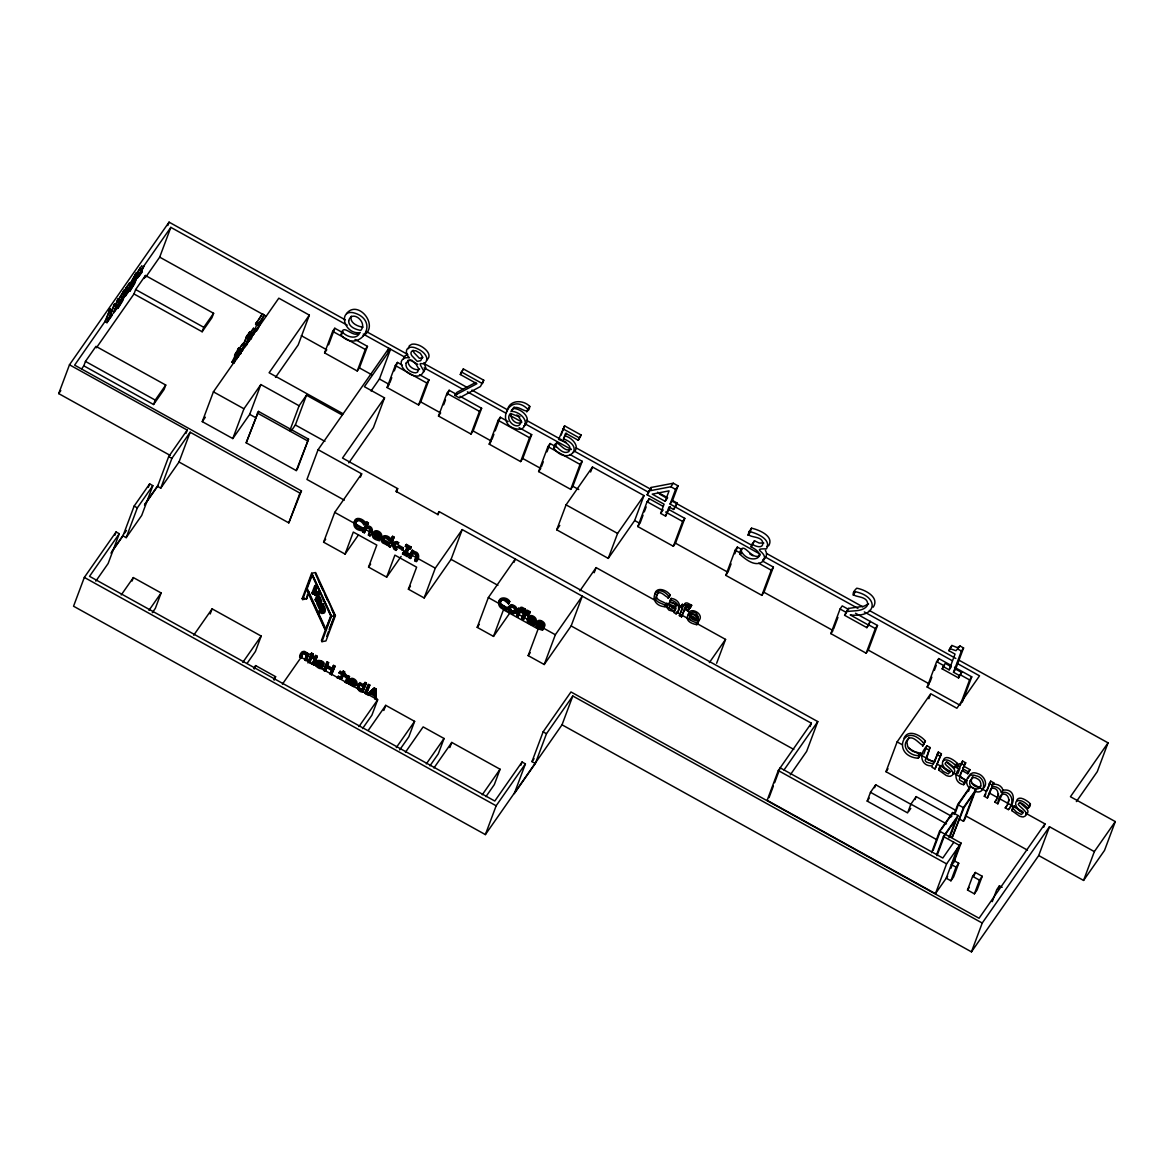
<?xml version="1.0" encoding="UTF-8"?>
<svg xmlns="http://www.w3.org/2000/svg" width="1174" height="1174" viewBox="0 0 1174 1174"><rect width="100%" height="100%" fill="white"/><g stroke="black" fill="none" stroke-linecap="round" stroke-linejoin="round"><path stroke-width="1.5" d="M307.837 662.87L310.861 655.063L313.707 656.648L312.71 658.438L311.227 657.616L311.932 656.618L313.399 657.44M536.518 623.643C536.621 616.35 548.83 622.822 543.679 627.562L537.472 624.128L537.413 625.727A2.862 1.82 34.9 0 0 538.411 627.18L542.946 628.956L542.52 630.1C526.921 627.18 543.547 613.65 543.679 627.562M688.213 615.396C688.36 604.904 705.897 614.207 698.501 621.031L689.593 616.086C687.069 622.132 698.281 621.207 696.842 624.685C674.404 620.474 698.31 601.015 698.501 621.031M511.248 413.967C509.824 419.309 516.765 425.502 521.549 422.214M315.087 593.75L314.749 585.65L316.114 585.415L316.466 593.516L315.087 593.75L319.02 591.711L319.812 593.457L317.083 600.736L315.718 600.971L315.146 599.723L317.494 593.442L314.764 595.277L314.896 587.822L312.548 594.103L313.928 593.868L315.102 590.727M141.893 265.662L136.345 274.261M249.49 340.724L251.295 335.515L255.727 328.353M408.273 360.007C406.894 365.437 412.984 369.781 417.841 369.766L419.646 369.076M670.222 605.138L672.086 608.044L675.886 608.866L674.786 610.451L672.951 610.348L669.312 608.22L669.488 606.18L671.733 606.195L675.725 607.956L674.786 610.451M943.294 760.635C944.953 753.649 954.594 760.312 957.206 763.305L954.579 767.811L957.206 763.305M1016.493 801.226C1018.151 794.24 1027.793 800.917 1030.405 803.911C1028.6 813.949 1024.388 801.475 1018.959 803.016L1018.284 804.454C1020.602 807.8 1031.506 814.14 1023.39 816.913A8.115 5.151 34.9 0 1 1019.326 816.003L1011.856 810.632C1013.69 800.639 1017.726 812.276 1022.965 812.232M379.261 536.415L377.676 533.407L374.462 533.744L379.261 536.415L380.038 535.3L375.24 532.629L374.462 533.744M533.877 621.163L532.321 618.199L529.151 618.537L533.877 621.163L534.772 619.256L533.627 617.451M542.505 625.947L540.95 622.998L537.78 623.321L542.505 625.947L543.283 624.847L538.543 622.22L537.78 623.321M696.828 618.713C697.811 615.484 693.408 612.857 690.723 614.119L690.019 614.941L696.828 618.713L697.928 617.128L691.119 613.356L690.019 614.941M408.391 348.722L409.359 345.758L411.604 344.349A11.05 7.015 34.9 0 1 416.917 344.584C422.875 345.904 434.101 354.636 426.426 360.242M252.645 330.261L250.311 333.152M510.308 607.413L511.336 610.818L514.652 611.082M403.342 359.244L404.722 356.118L406.439 355.062M318.873 601.631L319.666 604.742M308.542 661.402L310.318 656.53M373.215 533.304C374.609 526.935 385.321 533.656 380.449 538.059L374.154 534.566L374.095 536.18A2.906 1.849 34.9 0 0 375.108 537.663L379.716 539.468L379.275 540.627C363.441 537.663 380.317 523.927 380.449 538.059M527.904 618.096C529.298 611.83 539.849 618.449 535.036 622.778L528.843 619.344L528.784 620.929A2.862 1.82 34.9 0 0 529.782 622.396L534.317 624.172L533.891 625.316C518.292 622.396 534.918 608.851 535.036 622.778M351.305 316.144C349.162 322.777 357.747 326.548 363.001 327.194M354.313 521.828C355.34 515.929 362.781 518.791 365.158 522.195L363.735 524.587L365.158 522.195M654.769 594.337C656.207 585.973 666.759 590.023 670.105 594.836C668.725 603.715 660.258 585.973 656.427 595.717C652.465 603.876 666.729 602.996 665.13 606.782C645.891 605.314 655.004 579.897 669.004 596.421L668.285 598.344M968.183 778.23L970.238 774.106L972.747 772.903A8.482 5.386 34.9 0 1 977.604 773.578C984.091 775.207 989.066 784.804 982.315 789.148M357.542 685.073L359.89 682.578L363.999 685.249L361.783 690.312L359.376 689.329A2.216 1.409 34.9 0 1 358.408 688.213L359.435 684.941A1.673 1.057 34.9 0 1 360.594 684.985L363.001 687.054M242.754 344.642L242.871 343.454L238.381 350.278M115.507 304.756L118.28 298.622L120.276 299.737L114.289 311.506L116.52 305.123L114.524 304.007L111.119 312.489M241.8 346.007L241.903 345.097L239.922 347.812M253.569 329.131L253.701 327.913L250.458 332.33M507.168 411.692C508.195 399.791 522.782 399.131 529.782 406.38C528.388 419.206 515.929 399.6 511.233 411.34C518.923 411.208 530.208 420.556 523.076 427.952A11.285 7.161 34.9 0 1 518.292 429.185C493.814 426.646 508.68 390.604 527.801 409.212L526.774 411.971M309.29 662.987L311.227 657.616M130.519 283.55L134.863 275.567M129.345 283.991L129.654 282.699L125.383 289.186L127.394 290.301L130.519 285.796L125.119 296.45L129.228 290.8L131.664 283.815L127.394 290.301M117.503 302.07L117.811 301.19M129.507 284.871L136.448 272.603L138.459 273.718L134.364 284.181L129.786 291.299L134.731 282.406C127.687 294.175 134.863 276.55 138.459 273.718M112.366 309.789L114.524 304.007M170.069 455.351L58.7 393.598L69.471 364.791L169.071 222.15L345.332 319.886M83.809 365.818L85.453 361.401L95.975 346.359L165.739 385.043L164.096 389.46L153.574 404.516L83.809 365.818L81.769 368.739M112.161 314.632L108.536 319.812L112.19 310.039L110.195 308.923L104.956 321.559L106.966 322.674L111.662 315.953L112.161 314.632L110.151 313.517M106.526 318.712L110.195 308.923M106.966 322.674L112.19 310.039M115.786 305.284L118.28 298.622M116.52 305.123L113.13 313.605L117.165 308.072L120.276 299.737M123.329 292.752L124.429 289.802L126.44 290.917L122.36 301.38L117.767 308.513L122.712 299.605C115.683 311.374 122.844 293.749 126.44 290.917M123.153 298.445L124.855 293.882L120.511 302.422L123.153 298.445L121.142 297.33M134.79 277.035L136.448 272.603M135.157 281.246L136.874 276.682L132.53 285.223L135.157 281.246L133.161 280.131M133.997 293.955L135.641 289.538L145.444 275.494L213.609 313.297L211.951 317.714L202.148 331.743L133.997 293.955L96.415 347.783M144.343 278.443L145.444 275.494M167.809 225.54L169.071 222.15M145.781 277.064L159.693 257.15L170.832 227.36L347.196 325.169M95.828 581.13L108.14 563.505L119.278 533.715L116.079 531.939L84.323 577.417L73.551 606.224L485.376 834.597L562.023 724.813L572.795 696.006L982.227 923.043L971.456 951.85L562.023 724.813M153.574 404.516L155.232 400.099L165.739 385.043M114.803 535.329L116.079 531.939M122.991 535.872L134.13 506.097L149.641 483.879L152.84 485.654L141.702 515.445L126.19 537.648L122.991 535.872L110.958 553.115M202.148 331.743L203.806 327.326L213.609 313.297M126.19 537.648L137.329 507.872L152.84 485.654M148.364 487.269L149.641 483.879M144.519 505.055L157.565 486.374L168.689 456.583L187.209 430.08L69.471 364.791M157.565 486.374L160.765 488.149L171.903 458.359L190.159 432.223L299.942 493.095L288.804 522.885L179.02 461.998L190.159 432.223M185.947 433.47L187.209 430.08M132.075 580.998L133.352 577.579L161.117 592.958L155.35 608.352L152.327 612.696M289.831 430.594L299.106 405.778L260.848 384.558L249.71 414.349L232.804 438.562L202.266 421.627L213.404 391.837L278.81 298.181L309.349 315.116L298.211 344.892L275.508 377.397M232.026 362.238L236.414 352.787L234.595 355.384L236.532 356.47L238.351 353.858L233.978 363.324L232.026 362.238L234.184 359.097M234.595 355.384L238.689 347.93L240.626 349.001L236.488 359.538M238.689 347.93L238.073 350.41M237.603 352.141L239.276 353.961L243.341 348.12L238.117 357.19M236.532 356.47L240.626 349.001M239.276 353.961L244.808 344.54L242.46 350.777M243.209 344.789L247.186 335.353L249.137 336.439L245.542 346.051M243.59 344.98L247.186 335.353M247.919 335.162L249.563 332.139L251.515 333.225L250.987 334.619L249.857 336.234L247.919 335.162L249.563 332.139M244.544 347.46L249.137 336.439M246.408 345.538L250.414 336.072L248.477 335.001L247.479 336.41M249.857 336.234L251.515 333.225M248.007 342.514L250.414 336.072M256.622 330.921L260.158 321.456L257.532 325.227L255.58 324.156L262.36 313.854L264.311 314.925L257.664 329.424M256.446 325.11L253.877 334.135M257.532 325.227L264.311 314.925M262.36 313.854L259.263 318.888M232.804 438.562L243.943 408.772L260.848 384.558M246.188 442.818L258.456 411.399L308.527 439.164L297.404 468.954L296.259 470.583L246.188 442.818L258.456 411.399M210.19 613.987L212.112 608.851L261.186 636.073L255.433 651.453L247.244 663.163M291.666 430.271L295.364 424.988L306.487 395.198L342.265 415.038M355.018 339.462L367.462 346.359L359.42 367.902L357.248 370.999L324.596 352.89L332.653 331.347L334.81 328.25L342.588 332.565M328.617 344.818L334.81 328.25M342.221 332.022C346.565 336.689 356.47 340.372 359.86 332.726C342.045 334.517 337.202 304.374 358.496 314.588C379.187 325.286 357.131 353.139 341.047 335.148C342.896 321.06 352.655 339.741 359.89 332.477M296.259 470.583L308.527 439.164M107.773 317.523L74.622 365.143L301.454 490.923L288.804 522.885M387.64 351.598L388.887 348.282L318.095 449.671L306.957 479.447L344.305 500.153M357.248 370.999L365.305 349.456L367.462 346.359M254.376 669.019L255.653 665.599L275.597 676.664L274.32 680.084M371.057 390.986L379.422 378.997L390.56 349.221L364.395 386.701L384.529 397.869L373.405 427.644L348.81 462.879M302.628 599.576L302.158 598.579L311.638 573.235L315.63 572.545L335.412 615.616L325.946 640.96L321.955 641.65L321.441 640.52L325.271 630.247L306.458 589.304L302.628 599.576L306.605 598.887L309.173 592.034M358.51 534.845L345.068 554.084L323.598 542.183L334.737 512.392L361.665 473.826L318.095 449.671M325.55 629.734L306.619 588.541L311.785 574.702L330.716 615.91L325.55 629.734L331.303 615.807L312.372 574.6L307.192 588.438L326.123 629.631M307.412 594.514L306.605 598.887M419.514 374.667L428.98 379.906L420.747 401.919L418.59 405.001L387.068 387.523L395.3 365.525L397.458 362.428L402.183 365.055M389.871 382.739L391.764 377.661M394.303 370.896L397.458 362.428M312.548 594.103L312.02 592.929L314.749 585.65M360.433 477.143L361.665 473.826M315.718 600.971L318.433 593.692L317.64 591.96M318.227 598.447L319.959 597.273L321.735 601.088L320.267 607.662L318.888 607.897L317.053 604.126A2.73 1.071 80.2 0 1 316.731 602.585L316.701 602.071A3.082 1.218 80.2 0 1 316.907 600.706L318.095 600.398L319.695 603.113L318.227 598.447L319.959 597.273M302.936 653.625L301.014 657.866L299.649 657.102L302.305 652.186L306.575 654.843L307.5 653.199L308.879 653.962L306.047 660.654L304.682 659.891L306.972 654.652L306.091 653.566A2.7 1.717 34.9 0 0 304.638 652.553M318.858 605.373L319.416 603.847L317.67 601.572L318.022 604.639L320.223 605.138M299.649 657.102C299.649 652.186 304.609 648.782 307.265 653.83M318.888 607.897L320.546 602.526L318.58 597.522M321.074 602.878L321.03 600.692M301.014 657.866L302.554 653.918L303.934 653.551A2.7 1.717 34.9 0 1 305.387 654.564L306.267 655.65M321.955 611.346L321.676 610.231L320.825 612.52L319.445 612.755L318.902 611.581L321.705 604.096L323.07 603.847L323.613 605.036L322.028 605.843L321.705 604.096M319.445 612.755L320.297 610.465C321.823 618.801 326.548 607.956 322.028 605.843M321.735 606.62C325.242 608.205 321.441 616.189 320.575 609.717L321.735 606.62L323.114 606.386L324.2 607.633M320.84 609.834L323.07 603.847M323.408 612.241L321.955 609.482L323.114 606.386M306.575 654.843L307.5 653.199M304.682 659.891L306.972 654.652M345.068 554.084L353.301 532.071L376.795 545.088L368.563 567.115L386.657 577.153L401.126 556.417M306.047 660.654L308.879 653.962M310.508 655.107L311.58 653.111L313.135 653.977L312.768 654.975L312.064 655.972L310.508 655.107L311.58 653.111M311.932 656.618L310.024 662.576M312.064 655.972L313.135 653.977M312.71 658.438L313.707 656.648M364.366 523.311C354.489 511.644 348.047 529.591 361.636 530.619L362.913 528.168C358.906 528.814 353.756 524.132 357.101 520.39M312.269 664.102L315.102 657.411L316.466 658.174L314.339 663.853L313.634 664.866L312.269 664.102L315.102 657.411M314.661 657.411L315.733 655.415L317.288 656.281L316.921 657.279L316.217 658.276L314.661 657.411L315.733 655.415M361.636 530.619L362.913 528.168M321.955 641.65L331.435 616.306L311.638 573.235M362.81 531.969L366.89 522.019L368.416 522.87L366.435 527.17C371.38 526.51 373.464 532.497 369.942 535.916L368.416 535.065L370.001 530.619L369.252 528.931A3.008 1.908 34.9 0 0 367.491 528.183L366.097 528.08L364.336 532.805L362.81 531.969L366.89 522.019M313.634 664.866L316.466 658.174M316.217 658.276L317.288 656.281M366.435 527.17L368.416 522.87M322.424 665.027L321.72 666.025C304.991 658.027 331.728 658.79 321.955 667.316M364.336 532.805L366.875 526.965L368.269 527.067M316.085 662.899C324.42 654.813 326.064 676.459 315.336 665.379L316.51 663.383L320.15 666.069A2.612 1.658 34.9 0 0 321.559 666.025L322.204 665.467M315.336 665.379L316.422 663.339M326.71 636.411L328.617 631.274M331.464 608.851L334.517 615.499L329.263 629.572L334.928 615.44L315.41 573.91M370.544 530.355L368.416 535.065M418.59 405.001L426.808 383.003L428.98 379.906M326.695 667.727L325.066 671.19L323.628 670.398L327.15 661.813L328.603 662.62L326.783 666.583L331.787 669.356L333.592 665.379L335.03 666.186L331.508 674.771L330.055 673.964L331.45 670.251L326.445 667.478L327.15 666.48L332.139 669.253M323.628 670.398L327.15 661.813M325.066 671.19L326.445 667.478M326.783 666.583L328.603 662.62M396.445 491.935L397.692 488.633L342.514 458.036L384.529 397.869M379.628 539.424L380.493 538.352L379.275 540.627M331.787 669.356L333.592 665.379M330.055 673.964L331.684 670.486M331.508 674.771L335.03 666.186M337.716 677.105L340.034 678.19L342.632 672.687L340.122 671.293L339.418 672.291L341.942 673.685L343.248 671.058L344.613 671.807L344.642 674.757L343.718 674.243L341.37 679.144L337.305 677.926C338.053 674.052 342.779 680.289 342.338 673.48M341.649 674.478L339.125 673.084L339.418 672.291M337.305 677.926L338.332 676.063M340.122 671.293L339.125 673.084M389.284 539.042L388.843 540.612L389.386 539.453C387.361 535.975 379.965 535.373 381.33 540.862A4.05 2.568 34.9 0 0 382.768 542.96L387.273 545.103C388.242 542.99 380.42 542.975 383.238 538.822C385.85 534.977 389.357 544.046 390.164 538.338C388.139 534.86 380.743 534.258 382.108 539.747M387.273 545.103C391.324 541.83 379.569 541.669 384.705 537.017M390.839 545.954L390.062 547.069L388.521 546.233L392.6 536.283L394.141 537.134L391.426 543.415L396.02 542.726L397.913 543.782L398.69 542.667L396.797 541.61L392.204 542.3M392.6 536.283L388.521 546.233M342.632 672.687L343.248 671.058M459.959 396.269L481.619 408.273L473.137 430.961L470.979 434.057L438.489 416.036L446.971 393.349L449.128 390.267L456.862 394.552M390.062 547.069L391.793 544.354L394.038 549.285L396.049 550.401L396.827 549.285L393.98 543.254L398.69 542.667M391.426 543.415L394.141 537.134M443.669 404.839L445.489 399.982M447.309 395.124L449.128 390.267M343.013 675.241L343.938 675.754L343.307 674.448L344.613 671.807M343.718 674.243L342.324 677.824L340.959 678.455M344.085 676.121L344.701 675.226L347.093 677.559L348.106 675.725L349.47 676.473L346.653 683.165L345.288 682.402L346.785 678.367L344.158 676.151L344.774 675.109M347.093 677.559L348.106 675.725M483.747 380.215L480.415 386.539L459.401 397.898L454.793 395.359L476.908 383.722L460.296 374.506L463.348 368.915L483.747 380.215L482.485 383.575M345.288 682.402L346.99 678.719M463.348 368.915L460.296 374.506M346.653 683.165L349.47 676.473M398.793 545.294L397.634 547.436L398.793 545.294L403.372 547.832L402.212 549.975L403.372 547.832M386.657 577.153L394.89 555.126L416.623 567.174L408.391 589.201L424.152 597.948L451.08 559.367L462.218 529.591L811.366 723.199L810.119 726.515M348.707 682.622L352.42 685.367A2.612 1.658 34.9 0 0 353.844 685.322L354.709 684.325L349.06 681.184L350.366 679.364L354.93 680.949L356.118 685.029L353.521 686.614L348.326 683.679L349.412 681.624L353.125 684.354A2.612 1.658 34.9 0 0 354.548 684.325L355.179 683.767M407.217 556.593L407.539 555.728L405.984 554.862L408.508 548.141L410.049 549.006L410.827 547.891L409.286 547.025L406.762 553.746L408.317 554.612L407.217 556.593L402.506 553.981L403.621 552L405.162 552.866L404.384 553.981L402.829 553.115M404.384 553.981L406.894 547.245L405.353 546.394L406.453 544.413L411.149 547.025L410.827 547.891M402.506 553.981L403.621 552M406.453 544.413L405.353 546.394M405.162 552.866L407.04 547.818M410.049 549.006L411.149 547.025M409.066 557.621L412.221 550.166L413.747 551.017L412.705 552.837C417.636 552.176 419.734 558.149 416.212 561.568L414.686 560.732L416.271 556.271L415.523 554.583A3.008 1.908 34.9 0 0 413.762 553.834L412.368 553.732L410.607 558.472L409.066 557.621L412.221 550.166M412.705 552.837L413.747 551.017M410.607 558.472L412.558 554.201M364.351 683.415L363.294 686.247C356.588 678.264 354.709 692.102 362.766 692.102L366.42 683.18L365.055 682.417L364.351 683.415L365.73 684.178L362.766 692.102M363.999 685.249L365.055 682.417M364.776 693.218L368.431 684.295L369.81 685.058L366.846 692.983L366.141 693.981L364.776 693.218L365.481 692.22L366.846 692.983M366.068 690.635L367.844 685.88M414.686 560.732L417.049 554.422M366.141 693.981L369.81 685.058M416.212 561.568C420.263 558.325 419.279 551.032 413.483 551.721M437.946 514.946L439.179 511.644L817.794 721.599L806.655 751.375L790.278 774.84M470.979 434.057L479.462 411.37L481.619 408.273M282.406 684.134L301.116 657.337L377.661 699.777L371.909 715.171L362.546 728.57M424.152 597.948L435.29 568.157L462.218 529.591M383.825 710.475L385.747 705.339L414.613 721.35L408.86 736.744L399.688 749.863M519.128 427.674L531.69 434.644L522.768 458.491L520.61 461.587L489.206 444.168L498.128 420.321L500.285 417.225L508.137 421.583M492.009 439.369L493.916 434.263M495.193 430.858L500.285 417.225M520.61 461.587L529.533 437.726L531.69 434.644M509.956 612.843L493.506 636.396L477.202 627.356L488.34 597.581L515.269 559.015L514.036 562.317M569.977 454.529L582.201 461.309L572.868 486.271L570.711 489.367L538.617 471.566L547.95 446.604L550.107 443.508L556.212 446.898M541.39 466.812L543.254 461.822M546.996 451.829L550.107 443.508M405.412 752.285L423.139 726.897L444.051 738.49L438.284 753.869L429.948 765.83M554.935 445.225C558.457 448.512 563.447 454.617 568.759 451.682C573.675 445.313 563.138 441.145 558.589 439.458L564.577 425.839L581.115 435.011L578.254 440.25L565.619 433.25L563.535 438.841C586.677 447.646 566.528 466.005 553.82 448.204C556.227 434.468 563.359 454.411 570.711 448.908M561.113 435.128L564.577 425.839M563.535 438.841L566.514 433.279M449.847 747.559L451.77 742.438L500.08 769.234L494.327 784.614L485.933 796.647M493.506 636.396L503.455 609.805L538.118 629.029L528.168 655.62L544.222 664.513L571.151 625.947L582.289 596.172L555.346 634.738L544.222 664.513M506.801 608.484C503.176 608.939 498.29 605.27 500.608 601.382C503.382 596.597 508.137 605.652 509.002 602.6C499.273 591.109 492.919 608.792 506.317 609.805C510.074 606.136 495.399 605.314 502.399 599.327M506.317 609.805L507.579 607.384M499.669 604.14C496.353 596.759 506.992 596.098 509.765 601.499L508.503 603.935M578.254 440.25L581.115 435.011M518.028 616.981L520.038 611.61L522.474 612.96L522.812 612.094C518.585 611.405 521.095 608.059 523.575 610.994L523.252 611.874L520.801 610.509L518.028 616.981L516.531 616.145L518.526 610.774L517.514 610.216L518.615 608.249L519.627 608.807L518.864 609.908L517.837 609.335M517.514 610.216L518.615 608.249M518.864 609.908L519.891 608.558A2.803 1.776 34.9 0 1 521.461 608.499L524.308 610.025L521.74 619.05L523.252 619.887L526.025 613.415L523.252 619.887M517.793 613.708L519.304 609.673L518.277 609.115M519.627 608.807L520.654 607.457A2.803 1.776 34.9 0 1 522.239 607.398L525.072 608.924L522.474 612.96M522.738 613.107L525.116 611.449A2.803 1.776 34.9 0 1 526.686 611.39L529.533 612.916C529.063 614.178 522.122 611.346 528.021 614.985L527.698 615.866L525.262 614.501M524.074 612.799L525.879 610.348A2.803 1.776 34.9 0 1 527.449 610.289L530.296 611.815L529.166 613.87M521.74 619.05L524.015 613.914M570.711 489.367L580.044 464.405L582.201 461.309M556.725 529.812L566.059 504.849L592.474 467.017L643.998 495.575L634.664 520.537L608.249 558.384L556.725 529.812L559.778 525.453M525.541 613.606L526.378 612.3M526.304 612.505L528.799 613.885L527.698 615.866M590.61 472.007L592.474 467.017M533.891 625.316L535.08 623.071L530.545 621.295A2.862 1.82 34.9 0 1 529.547 619.843L529.445 619.314M542.52 630.1L543.723 627.87L539.174 626.08A2.862 1.82 34.9 0 1 538.176 624.627L538.074 624.098M485.376 834.597L496.147 805.79L525.409 763.863L522.063 761.999L494.797 801.035L89.532 576.317L119.278 533.715M520.816 765.316L522.063 761.999M594.191 572.721L596.113 567.614L655.239 600.398M525.409 763.863L514.271 793.653L535.344 763.482L546.482 733.706L572.795 696.006M535.344 763.482L531.983 761.618L543.122 731.842L570.975 691.956L979.057 918.259L1044.963 823.884L1025.885 813.303M608.249 558.384L617.583 533.422L643.998 495.575M670.339 506.464L665.585 516.12L660.639 513.39L664.073 504.189L647.138 494.797L651.027 487.489L673.318 483.218L678.044 485.845L672.555 500.52L670.09 504.057L760.282 554.231M650.088 490.013L651.027 487.489M669.327 509.795L684.794 518.365L675.505 543.195L673.348 546.277L637.805 526.568L647.079 501.738L649.237 498.657L663.149 506.361M639.962 523.472L643.044 515.195M644.291 511.893L646.14 506.919M648.004 501.958L649.237 498.657M665.159 501.313L669.063 490.849L652.23 494.151L665.159 501.313L667.624 497.776L657.572 492.214M665.585 516.12L669.019 506.919L673.568 509.457L676.033 505.921L677.119 503.044L672.555 500.52M670.09 504.057L675.578 489.367L678.044 485.845M673.568 509.457L677.119 503.044M673.348 546.277L682.637 521.461L684.794 518.365M665.13 606.782C671.66 600.897 650.147 602.585 658.702 592.283M669.635 601.514L671.323 598.402C679.482 599.503 682.769 607.809 676.121 613.855L673.964 612.652L674.316 611.698L668.945 610.113L666.92 607.589L666.861 605.579L668.96 604.111L676.165 606.753L674.991 603.818L669.767 601.587L671.323 598.402M676.121 613.855C681.962 607.662 676.972 601.147 670.222 599.973M684.956 609.101L681.551 616.864L679.379 615.66L682.27 607.941L680.803 607.134L681.272 605.872L682.373 604.302L683.84 605.109L682.74 606.694L681.272 605.872M680.803 607.134L682.373 604.302M682.74 606.694L684.222 604.742A4.036 2.553 34.9 0 1 686.482 604.669L690.576 606.855L690.048 608.235L687.01 606.415L685.455 606.679L684.838 607.853L688.419 609.834L687.949 611.082L684.427 609.145L685.543 607.56M682.798 607.912L679.379 615.66M683.84 605.109L685.322 603.157A4.036 2.553 34.9 0 1 687.582 603.084L691.677 605.27L690.048 608.235M681.551 616.864L684.427 609.145M684.838 607.853L686.555 605.094M685.939 606.268L689.52 608.249L687.949 611.082M696.842 624.685C702.346 619.256 690.136 621.853 690.459 616.057M762.44 560.996L773.402 567.086L763.995 592.254L761.838 595.35L725.781 575.348L735.188 550.18L737.345 547.084L742.056 549.696M731.079 563.872L727.939 572.266L675.505 543.195M734.836 553.805L737.345 547.084M763.819 543.048L759.138 543.034L754.486 540.788L752.182 544.09C754.97 546.482 763.379 549.094 762.777 542.916C761.985 534.537 744.918 539.027 749.217 531.499C756.57 533.128 771.92 539.306 766.49 548.874C749.261 548.581 769.806 552.264 763.056 561.231C755.513 567.776 745.343 559.176 739.605 554.011C742.57 537.677 750.949 561.407 760.018 555.419M750.201 531.734L751.536 528.183C758.874 529.812 774.238 535.99 768.809 545.558L766.695 546.438M740.926 550.445C747.941 566 771.714 557.298 751.125 546.893L752.182 544.09M754.486 540.788L751.125 546.893M716.639 663.251L725.561 639.404L696.798 623.453M761.838 595.35L771.245 570.182L773.402 567.086M811.366 723.199L778.289 770.555L767.165 800.33L935.443 893.649L947.638 876.186M769.043 797.63L773.373 786.052M774.62 782.735L780.182 767.84L942.81 858.033L953.816 842.257M855.508 613.239L877.506 625.463L868.29 650.102L866.133 653.184L830.854 633.622L840.07 608.998L842.228 605.901L848.641 609.467M833.628 628.897L837.928 617.392M866.882 627.664L870.286 621.442L866.882 627.664L844.605 615.308L848.259 608.455L863.756 606.268L868.599 603.935M847.379 610.803L848.259 608.455M845.926 611.771C852.896 610.275 862.875 612.124 867.395 605.476L867.615 603.363C866.573 593.046 844.913 599.973 856.726 588.203C864.798 589.583 879.972 597.184 873.221 607.163M866.133 653.184L875.349 628.56L877.506 625.463M936.749 839.674L867.19 801.094L870.477 792.303L875.716 784.79L911.317 804.542M874.615 787.725L875.716 784.79M955.929 810.471L885.988 771.685L897.112 741.895L930.733 693.746L956.898 708.26L979.542 675.828L957.148 663.398M954.491 667.272L971.749 676.84L969.592 679.937L960.112 705.295L927.152 687.025L936.632 661.652L938.789 658.555L951.351 665.526M929.94 682.241L931.833 677.163M934.372 670.398L936.265 665.32M937.527 661.945L938.789 658.555M928.883 698.721L930.116 695.404M949.15 669.84L955.034 654.094L948.93 650.704L949.737 648.562L951.909 645.465L957.25 647.593L960.068 646.023L963.575 647.975L955.651 669.136L961.623 672.453L958.556 677.956L942.15 668.857L945.217 663.354L951.322 666.729L949.15 669.84L943.045 666.45M951.909 645.465L948.93 650.704M919.286 755.542C911.787 756.482 901.705 748.909 906.504 740.897C912.58 730.477 923.175 750.92 923.821 743.391C903.731 719.677 890.626 756.159 918.259 758.257L920.856 753.268L912.403 751.257L907.693 746.576L906.886 741.851L909.043 737.448M918.259 758.257L920.856 753.268M922.793 746.15L925.406 741.117C920.695 735.188 908.192 728.614 903.951 738.241M925.317 748.029C918.552 755.528 921.957 766.813 932.435 765.8L931.907 767.224L935.003 768.955L941.401 753.796L938.305 752.079L933.125 763.966L926.697 762.205A2.759 1.746 34.9 0 1 925.2 760.297L930.013 747.486L926.902 745.754L925.317 748.029L928.429 749.746M958.556 677.956L959.451 675.549L953.493 672.247L961.403 651.071L963.575 647.975M923.777 754.119L926.902 745.754M930.013 747.486L926.785 758.022A2.759 1.746 34.9 0 0 928.267 759.945L934.709 761.691L938.305 752.079M951.762 816.37L916.146 796.618L910.907 804.131L907.619 812.907L870.477 792.303M915.06 799.553L916.146 796.618M935.003 768.955L941.401 753.796M962.269 702.213L971.749 676.84M954.579 767.811L948.064 762.601L945.745 762.41L945.085 763.863C947.403 767.209 958.307 773.549 950.177 776.322A8.115 5.151 34.9 0 1 946.127 775.398L938.657 770.041C940.623 759.49 945.026 773.123 950.808 771.538M941.137 765.345L938.657 770.041M963.062 769.836C953.948 780.211 970.942 777.57 963.663 784.702C955.753 783.469 953.508 774.811 958.938 768.838L956.839 767.679L957.514 765.874L959.099 763.614L961.198 764.773L959.613 767.048L957.514 765.874M959.613 767.048L962.577 761.075L965.688 762.792L962.724 768.765L968.433 771.934L967.772 773.739L962.049 770.57L959.76 776.689L959.496 779.991L964.397 782.75L963.663 784.702M957.852 773.71L959.994 768.001M961.667 763.54L962.577 761.075M962.724 768.765L965.688 762.792M931.554 852.691L939.596 831.177L952.628 812.525L958.057 815.534L950.015 837.047M933.125 850.446L940.55 830.576M936.617 854.701L943.426 836.504L958.057 815.534M950.925 817.104L952.628 812.525M936.999 855.699L945.041 834.186M964.309 766.505L970.018 769.674L967.772 773.739M954.007 814.448L957.72 804.513L970.34 786.448L975.961 789.574L964.823 819.349L963.472 821.286L959.246 818.953M955.519 812.349L958.586 804.131L968.286 790.234M948.959 837.781L955.768 819.569L945.98 833.584M968.477 791.408L970.34 786.448M949.399 835.859L952.217 837.414L963.355 807.639L975.961 789.574M935.443 893.649L946.582 863.873L961.08 843.093L939.596 831.177M963.472 821.286L973.921 793.36L964.221 807.257L952.217 837.414M957.368 848.42L946.229 878.196L950.911 880.794L953.626 876.919L958.732 863.257L954.051 860.659M950.896 868.349L959.481 845.397L943.426 836.504M953.787 862.626L961.08 843.093M950.911 880.794L956.018 867.146L958.732 863.257M984.296 796.28L990.695 781.136L993.791 782.853L991.678 786.551C995.699 785.949 1000.483 788.297 1001.393 792.465C1012.12 790.351 1014.982 802.473 1008.349 809.62L1005.238 807.903C1015.994 796.119 998.781 785.89 997.871 803.808L994.76 802.091C999.191 797.161 999.969 786.8 990.988 788.385L987.393 797.997L984.296 796.28L985.866 794.02M987.07 790.792L990.695 781.136M991.678 786.551L993.791 782.853M991.971 787.725L987.393 797.997M996.902 798.335L998.575 793.859M1002.625 793.066L997.871 803.808M967.508 890.009L972.615 876.347L975.33 872.458L982.212 876.274L977.106 889.936L974.391 893.825L967.508 890.009L969.313 887.412M974.053 875.877L975.33 872.458M1007.38 804.146L1009.053 799.67M974.391 893.825L979.498 880.162L982.212 876.274M1014.351 805.936L1011.856 810.632M992.25 901.661L996.726 889.716L999.441 885.827L1002.141 887.324M1027.954 808.49L1030.405 803.911M998.164 889.246L999.441 885.827M1043.73 827.186L1044.963 823.884M1038.711 855.553L1049.483 826.731L1094.344 851.605L1083.573 880.427L1038.711 855.553L971.456 951.85M959.041 660.214L1108.051 742.848L1097.279 771.656L1076.382 801.578M1108.051 742.848L1070.439 796.72L1115.3 821.595L1104.529 850.402L1083.573 880.427M238.689 350.468L239.129 349.382M235.475 356.5L234.536 358.466M118.222 300.133L124.429 289.802M119.469 298.196L122.859 292.766M248.859 335.485L249.343 334.443M251.309 333.68L250.59 335.045M321.72 666.025L320.869 667.037A2.612 1.658 34.9 0 1 319.445 667.067M318.286 600.472L319.842 600.618M346.491 313.634C357.982 298.798 380.405 326.357 362.869 336.043M510.866 606.444C504.952 610.451 515.914 616.365 514.476 609.071A2.333 1.482 34.9 0 0 513.434 607.824L512.319 607.207A2.348 1.497 34.9 0 0 510.866 607.061L510.103 607.545M972.952 776.44C967.787 781.268 975.609 790.073 980.745 786.008M521.505 608.792L520.317 610.715M124.649 291.313L125.97 289.098M125.427 290.492L125.882 289.743M125.442 289.098C127.408 286.676 127.981 282.714 130.255 286.779M131.693 282.582L132.178 281.819M240.567 353.976L241.228 352.934M317.684 662.914L320.297 662.444L321.999 665.291L317.684 662.914L318.77 661.314M350.674 681.199L353.271 680.729L354.988 683.591L350.674 681.199L352.611 679.276M511.233 411.34L514.168 407.011M126.865 288.232L127.834 286.779M250.972 339.11L251.588 338.2M140.557 268.215L137.343 272.823L140.278 267.555M142.597 267.804L170.832 227.36M58.7 393.598L60.799 390.59M255.58 324.156L258.221 320.385M234.433 362.106L232.481 361.02M202.266 421.627L205.362 417.196M112.322 550.709L123.358 534.904M124.385 533.422L126.454 530.457M144.886 504.072L157.918 485.405M160.765 488.149L179.02 461.998M309.349 315.116L269.11 372.745L343.146 413.791M121.23 594.939L133.352 577.579M324.596 352.89L326.754 349.793L301.307 335.676M148.981 610.333L161.117 592.958M341.047 335.148L343.307 331.934M299.106 405.778L306.487 395.198M193.71 635.207L212.112 608.851M299.942 493.095L301.454 490.923M387.068 387.523L389.24 384.441L379.422 378.997M323.598 542.183L325.668 539.218M242.783 662.415L261.186 636.073M253.613 668.52L255.653 665.599M438.489 416.036L440.646 412.94L420.747 401.919M454.793 395.359L456.862 392.395L475.822 382.416M366.097 528.08L366.875 526.965M397.692 488.633L395.858 491.246L437.359 514.256L439.179 511.644M369.942 535.916C374.007 532.673 373.009 525.365 367.213 526.055M273.571 679.57L275.597 676.664M368.563 567.115L370.632 564.151M389.386 539.453L390.164 538.338M387.625 543.856L388.491 542.784M396.02 542.726L396.797 541.61M405.984 554.862L406.762 553.746M407.539 555.728L408.317 554.612M489.206 444.168L491.363 441.072L473.137 430.961M527.801 409.212L529.782 406.38M343.307 674.448L344.011 673.45M344.231 674.962L344.936 673.964M343.938 675.754L345.156 674.111A3.082 1.952 34.9 0 1 346.227 674.742L347.798 676.562M408.391 589.201L410.46 586.237M349.06 681.184C350.542 673.729 361.519 682.842 354.93 685.601M348.326 683.679L349.485 681.668L349.016 682.666L350.145 683.679M365.73 684.178L366.42 683.18M361.783 690.312L362.473 689.314L360.066 688.331A2.216 1.409 34.9 0 1 359.097 687.201L360.139 683.943A1.673 1.057 34.9 0 1 360.873 683.87M367.095 694.494L374.286 687.949L376.062 688.933L376.194 699.543L374.741 698.735L374.55 696.079L370.397 693.775L368.621 695.346L367.095 694.494L374.286 687.949M368.621 695.346L369.311 694.348L367.8 693.496M370.397 693.775L371.101 692.777L373.86 694.304M371.82 692.132L375.166 693.995L374.462 694.993L371.116 693.144L374.829 689.49L375.049 692.499M371.116 693.144L374.829 689.49M376.194 699.543L376.062 688.933M374.741 698.735L375.431 697.738L376.898 698.545M358.95 726.574L377.661 699.777M555.229 445.386L557.166 442.598M553.82 448.204L555.772 445.43M538.617 471.566L540.774 468.47L522.768 458.491M368.431 730.14L385.747 705.339M477.202 627.356L479.271 624.392M396.284 747.603L414.613 721.35M509.002 602.6L509.765 601.499M508.371 603.862L508.724 602.145M506.684 608.426L507.447 607.325M518.526 610.774L519.304 609.673M516.531 616.145L517.294 615.059M522.812 612.094L523.575 610.994M524.308 610.025L525.072 608.924M523.751 613.679L524.529 612.579L523.501 612.006M528.021 614.985L528.799 613.885M529.533 612.916L530.296 611.815M426.323 763.878L444.051 738.49M529.151 618.537L530.399 616.864M534.229 624.128L534.992 623.027M433.925 767.987L451.77 742.438M534.317 624.172L535.08 623.071M542.858 628.912L543.635 627.811M542.946 628.956L543.723 627.87M528.168 655.62L530.222 652.671M579.912 590.816L596.113 567.614M647.138 494.797L648.796 492.449M637.805 526.568L639.243 524.499M648.562 491.026L670.838 486.755L673.318 483.218M660.639 513.39L663.105 509.854M482.235 794.783L500.08 769.234M531.983 761.618L534.053 758.668M669.004 596.421L670.105 594.836M668.094 598.241L669.209 596.656L668.608 595.761M665.673 604.786L666.773 603.201M665.834 604.889L666.935 603.304M688.419 609.834L689.52 608.249M690.576 606.855L691.677 605.27M749.217 531.499L751.536 528.183M747.882 535.051L749.423 532.849M748.176 535.212L749.716 533.011M739.605 554.011L741.146 551.795M725.781 575.348L727.22 573.294M697.327 622.968L698.427 621.384M697.459 623.027L698.559 621.457M709.36 662.591L725.561 639.404M853.072 595.115L855.391 591.784M830.854 633.622L833.026 630.541L763.995 592.254M844.605 615.308L846.161 613.092M784.012 769.968L817.794 721.599M927.152 687.025L929.309 683.928L868.29 650.102M942.15 668.857L943.602 666.788M949.737 648.562L955.974 650.689L960.068 646.023M953.493 672.247L955.651 669.136M885.988 771.685L888.014 768.765M867.19 801.094L869.274 798.085M959.451 675.549L961.623 672.453M923.821 743.391L925.406 741.117M922.529 746.004L924.114 743.729L923.248 742.452M919.037 755.396L920.621 753.136M933.125 763.966L934.709 761.691M908.676 811.41L910.775 808.402M955.621 765.58C943.955 753.253 935.81 763.614 949.913 772.287L948.181 773.901L943.28 771.465L939.728 767.693L941.313 765.433M956.839 767.679L958.424 765.419M968.433 771.934L970.018 769.674M964.397 782.75L965.982 780.49M941.533 829.167L950.338 816.561M1001.393 792.465L1002.978 790.205C1015.613 788.062 1015.789 802.678 1008.349 809.62M955.064 859.221L951.336 864.548L956.018 867.146M994.76 802.091L996.344 799.817M1005.238 807.903L1006.822 805.628M1028.82 806.171C1017.154 793.844 1009.009 804.205 1023.126 812.878L1021.38 814.492L1016.479 812.056L1012.927 808.284L1014.512 806.024M1027.793 808.402L1029.539 806.23M982.227 923.043L1049.483 826.731M1094.344 851.605L1115.3 821.595M237.779 353.535L238.381 352.714M538.543 622.22L539.747 621.398M250.81 338.714L254.626 330.833L250.517 338.86M423.653 372.055L425.81 367.579L423.887 363.118M316.466 593.516L319.02 591.711M572.897 452.636C581.365 447.485 572.046 437.667 565.472 436.068M762.674 559.851C766.505 558.56 767.664 553.512 765.404 550.357M952.789 773.915C959.085 769.586 948.607 765.345 946.67 761.588M1025.988 814.507C1032.284 810.177 1021.806 805.936 1019.868 802.18M422.845 357.6L419.397 358.29L414.099 352.758A5.518 3.493 34.9 0 1 413.131 350.219M514.755 612.813L516.751 610.994L516.575 607.941A4.065 2.583 34.9 0 0 514.843 606.004L513.126 605.05A4.109 2.612 34.9 0 0 510.778 604.727L508.768 606.562L508.929 609.555M315.527 587.352L316.907 587.117M312.02 592.929L313.399 592.694M318.433 593.692L319.812 593.457M314.412 594.514L316.144 595.042L314.764 595.277M302.158 598.579L304.814 598.124M315.146 599.723L316.51 599.488M322.248 605.27L323.613 605.036M320.575 609.717L321.955 609.482M318.902 611.581L320.282 611.331M331.435 616.306L335.412 615.616M397.913 543.782L393.202 544.369L396.049 550.401M993.263 784.276C997.284 783.674 1002.068 786.037 1002.978 790.205M362.135 529.283C350.351 530.002 356.529 513.478 363.735 524.587M380.405 538.308L375.885 536.547A2.906 1.849 34.9 0 1 374.873 535.065L374.77 534.537M531.118 616.614L532.512 616.834M385.644 536.797L386.716 537.002M522.591 608.616L521.212 609.644L523.956 610.979M513.214 408.493C520.904 408.376 532.189 417.709 525.057 425.105A11.285 7.161 34.9 0 1 523.648 425.883M362.414 529.503L360.623 529.092M665.042 604.962L666.23 605.197M506.243 608.543L507.08 608.704M918.127 755.645L919.844 755.997M388.051 543.988L386.73 543.665M696.901 622.836L697.943 623.101M534.654 624.216L532.321 623.511M543.283 629.015L540.95 628.295M854.408 591.52C879.253 596.054 878.152 618.096 850.225 614.927L867.968 624.773M504.468 599.107L505.216 599.327M974.552 791.173C986.219 796.016 986.498 777.071 976.02 775.838A8.482 5.386 34.9 0 0 971.162 775.178C965.468 776.484 965.307 784.716 969.475 787.945M377.368 531.851L378.454 532.292M320.018 661.035L320.986 661.446M319.445 667.067L315.733 664.337M361.152 689.872L359.978 689.358M688.111 604.845L689.329 605.388M513.654 606.386L513.097 606.107A2.348 1.497 34.9 0 0 512.568 605.945M677.281 605.168C674.727 604.287 670.061 600.545 667.962 603.994A5.063 3.214 34.9 0 0 667.845 605.314M511.541 612.065L512.422 612.49M311.697 663.941L310.45 663.163M340.005 678.19L338.009 676.928M351.628 684.691L352.567 685.161M670.838 486.755L675.578 489.367M461.279 371.879L481.678 383.179M562.639 428.613L579.178 437.785M957.911 649.119L961.403 651.071M366.171 331.435L407.833 354.548M423.843 363.426L467.12 387.42M471.919 390.091L507.168 409.638M516.78 414.965L519.994 416.741M526.407 420.292L566.455 442.51M576.067 447.837L651.379 489.602M659.392 494.049L665.805 497.6M672.218 501.151L752.329 545.587M766.754 553.585L862.89 606.899M869.303 610.451L955.827 658.438M363.236 334.062L404.971 357.204M409.77 359.86L417.768 364.307M424.166 367.858L462.585 389.152M467.384 391.822L505.803 413.116M510.602 415.787L521.799 421.994M524.998 423.77L571.415 449.51M574.614 451.286L648.239 492.111M765.081 556.902L857.915 608.381M864.313 611.933L952.334 660.742M749.893 554.04L753.033 555.786M936.632 661.652L944.483 666.01M960.185 674.712L969.592 679.937M735.188 550.18L741.469 553.658M758.712 563.226L771.245 570.182M547.95 446.604L580.044 464.405M647.079 501.738L662.532 510.308M665.629 512.025L682.637 521.461M840.07 608.998L846.483 612.549M868.936 625.008L875.349 628.56M498.128 420.321L529.533 437.726M446.971 393.349L479.462 411.37M395.3 365.525L426.808 383.003M332.653 331.347L365.305 349.456M159.693 257.15L266.293 316.261M359.42 367.902L371.63 374.682M572.868 486.271L578.738 489.529M634.664 520.537L638.641 522.738M256.064 322.879L258.001 323.965M566.059 504.849L617.583 533.422M248.448 333.754L250.385 334.839M135.48 273.982L137.49 275.098M135.289 274.423L137.299 275.538M246.202 336.777L248.14 337.848M135.641 289.538L203.806 327.326M237.706 349.338L239.643 350.424M125.926 287.762L127.922 288.877M236.84 351.657L238.777 352.728M123.475 291.181L125.471 292.297M123.285 291.622L125.28 292.737M235.02 354.269L236.957 355.34M681.918 605.549L683.371 606.356M961.007 763.335L964.103 765.066M936.72 754.339L939.831 756.071M989.11 783.396L992.206 785.113M117.253 300.089L119.264 301.204M956.34 765.624L955.137 764.245M664.836 605.725L668.021 607.501M676.019 611.918L690.4 619.901M113.496 305.475L115.507 306.59M897.112 741.895L901.881 744.536M908.25 748.073L933.682 762.175M936.867 763.936L949.575 770.995M952.76 772.756L967.068 780.681M971.837 783.337L986.145 791.261M989.315 793.022L997.269 797.439M1000.453 799.201L1022.701 811.542M109.109 310.464L111.119 311.58M295.364 424.988L324.919 441.365M257.326 413.028L307.397 440.793M213.404 391.837L243.943 408.772M957.72 804.513L963.355 807.639M249.71 414.349L256.093 417.885M965.468 815.754L1027.47 850.137M910.907 804.131L946.508 823.884M451.08 559.367L497.893 585.327M571.151 625.947L793.815 749.438M85.453 361.401L155.232 400.099M529.944 612.769L528.667 611.889M366.112 523.134L367.638 523.986M391.822 537.399L393.349 538.25M405.676 545.528L410.372 548.141M523.824 611.14L524.851 611.698M411.443 551.281L412.969 552.132M529.914 617.436L534.64 620.063M529.606 618.243L535.814 621.677M398.015 546.409L402.594 548.948M334.737 512.392L390.604 543.371M393.789 545.147L435.29 568.157M488.34 597.581L555.346 634.738M522.518 617.95L524.015 618.786M363.588 530.853L365.114 531.69M394.816 548.17L396.827 549.285M403.298 552.866L407.994 555.478M409.843 556.505L411.384 557.356M415.464 559.616L416.99 560.468M972.615 876.347L979.498 880.162M778.289 770.555L946.582 863.873M168.689 456.583L171.903 458.359M543.122 731.842L546.482 733.706M134.13 506.097L137.329 507.872M367.741 685.293L369.106 686.056M311.213 654.109L312.768 654.975M315.351 656.413L316.921 657.279M310.875 654.109L312.445 654.975M315.028 656.413L316.584 657.279M326.46 662.811L327.898 663.618M332.888 666.377L334.341 667.184M373.596 688.947L375.372 689.945M342.544 672.056L343.923 672.819M306.81 654.212L308.175 654.96M310.156 656.061L313.003 657.645M314.397 658.409L315.762 659.172M327.487 665.585L332.477 668.358M347.401 676.723L348.781 677.486M318.389 661.901L322.703 664.293M351.364 680.201L355.678 682.593M316.775 661.901L321.016 664.249M300.353 656.105L301.718 656.853M305.372 658.893L306.752 659.656M324.317 669.4L325.77 670.193M330.76 672.966L332.198 673.759M345.978 681.404L347.357 682.167M84.323 577.417L496.147 805.79M323.408 605.608C325.932 606.885 326.137 613.929 322.953 613.342M317.831 665.907L318.638 666.406M530.413 622.44L531.396 623.056M384.309 542.447L385.175 542.99M353.976 679.731L355.707 681.845M505.979 599.694L507.183 600.486M361.298 520.361L362.517 521.168M362.311 684.559L363.294 685.528M500.271 605.05L501.063 605.901M320.253 599.122L319.607 598.212M318.462 580.558L323.041 590.551M324.582 593.868L327.634 600.53M374.124 690.488L374.462 694.993M368.93 527.229A3.008 1.908 34.9 0 1 370.03 527.816M514.638 607.105A2.333 1.482 34.9 0 1 514.99 607.516M348.663 320.854C348.531 326.915 355.781 329.615 360.756 330.408C368.137 322.498 351.774 308.953 348.663 320.854M521.095 420.615C520.449 432.707 503.411 421.099 510.455 413.395L518.453 416.565L521.095 420.615M142.846 268.156L139.354 273.938L142.846 268.156M507.799 608.411C506.742 614.34 518.6 616.218 515.812 609.042A4.065 2.583 34.9 0 0 514.065 607.105L512.348 606.151A4.109 2.612 34.9 0 0 510 605.828L507.799 608.411M137.461 277.945L141.731 272.647L142.303 271.121L138.649 276.462L143.83 266.337L137.461 277.945M422.508 356.896L420.703 360.682L417.254 361.372L411.957 355.825A5.518 3.493 34.9 0 1 411.179 352.127L412.103 350.909L415.728 350.733L420.321 353.315L422.508 356.896M406.131 363.089C404.751 368.504 410.841 372.848 415.699 372.848L417.504 372.158L418.883 369.164L416.183 364.38L411.839 360.213L408.185 360.756L406.131 363.089M423.667 370.661C420.718 382.445 402.609 372.657 401.244 363.955C400.202 359.2 405.617 356.72 409.477 357.85C406.351 355.37 404.472 348.898 409.447 347.431A11.05 7.015 34.9 0 1 414.76 347.665C420.116 349.573 426.602 353.315 427.043 359.611C423.931 369.018 415.391 357.19 423.667 370.661M970.223 780.71C966.378 789.618 984.106 793.154 980.393 781.855A4.813 3.052 34.9 0 0 978.236 779.287L975.946 778.024A4.843 3.082 34.9 0 0 972.923 777.716L970.223 780.71M243.928 346.403L240.626 351.54L243.928 346.403M126.381 293.72L129.83 287.894L126.381 293.72"/></g></svg>
